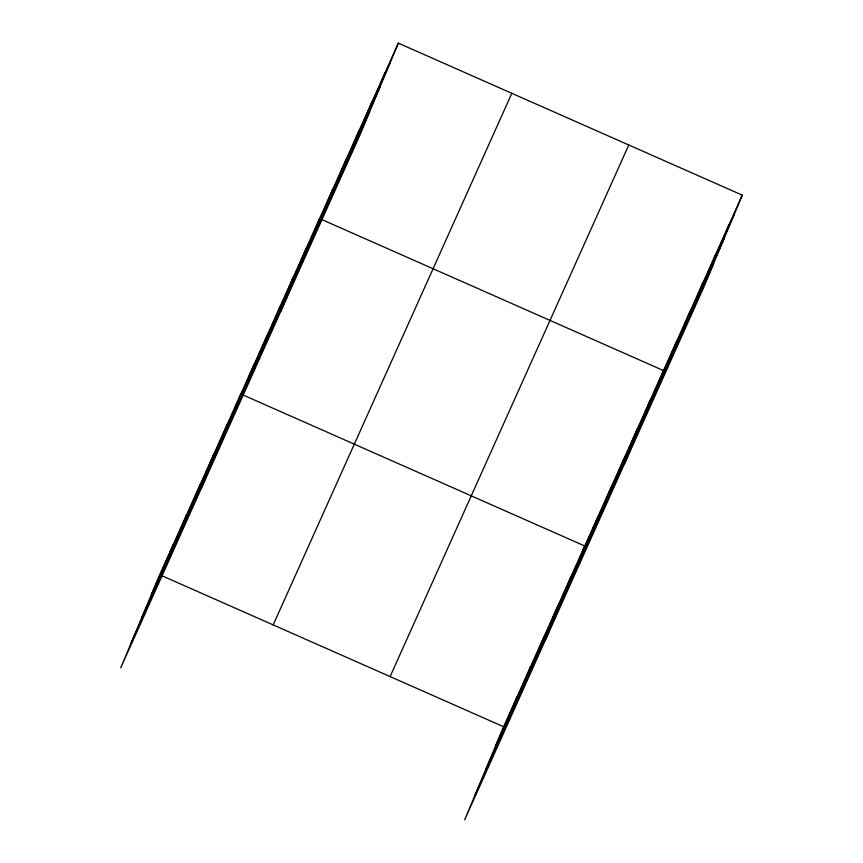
<?xml version="1.0" encoding="UTF-8"?>
<svg xmlns="http://www.w3.org/2000/svg" width="863" height="863" viewBox="0 0 863 863"><rect width="100%" height="100%" fill="white"/><g stroke="black" fill="none" stroke-linecap="round" stroke-linejoin="round"><path stroke-width="1.29" d="M398.339 43.15L159.677 574.747L120.734 667.854L359.396 136.257L398.339 43.15L742.266 195.146L703.323 288.253L464.661 819.85L503.604 726.743L742.266 195.146M165.372 563.356L173.204 544.618M178.889 533.226L186.732 514.499M192.417 503.107L200.259 484.37M205.944 472.978L213.776 454.251M219.461 442.859L227.303 424.121M201.877 487.11L240.831 394.003L584.747 545.999L545.804 639.105M246.117 383.496L253.949 364.769M259.245 354.262L267.077 335.524M272.374 325.017L280.205 306.289M285.491 295.782L293.334 277.055M298.62 266.548L306.462 247.81M280.637 311.683L319.58 218.576L663.507 370.572L624.564 463.679M324.876 208.069L332.708 189.342M338.005 178.835L345.836 160.097M351.122 149.601L358.965 130.863M364.251 120.356L372.093 101.629M377.379 91.122L385.211 72.384M509.289 715.351L517.131 696.624M522.816 685.233L530.648 666.495M536.344 655.103L544.175 636.376M549.86 624.985L557.703 606.247M563.388 594.855L571.23 576.128M590.044 535.502L597.876 516.764M603.161 506.257L611.004 487.53M616.29 477.023L624.132 458.285M629.418 447.789L637.25 429.051M642.547 418.544L650.378 399.817M668.793 360.076L676.635 341.338M681.921 330.831L689.764 312.104M695.049 301.597L702.881 282.859M708.178 272.363L716.01 253.625M721.306 243.118L729.138 224.391M151.845 593.474L390.508 61.888M141.575 618.016L380.238 86.429M131.003 643.302L369.666 111.715M273.172 624.909L511.835 93.312M390.108 676.581L628.771 144.995M495.772 745.481L734.424 213.884M485.502 770.023L724.165 238.425M474.92 795.308L713.582 263.711M159.677 574.747L503.604 726.743"/></g></svg>
